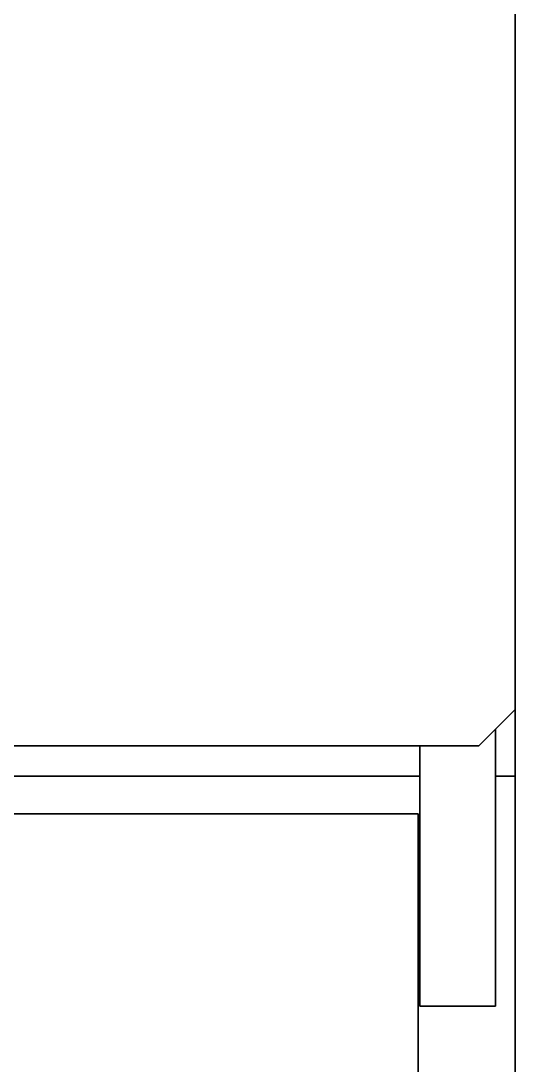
# Model space of a CAD drawing. Header units: millimetres. Extents: x -1052 to 3351, y 0 to 2015.
# Drawn here: x -361.43 to -359.02, y 1740.99 to 1746.09 of the extents above; entities that cross this region are included whole.
import ezdxf

# ---------------------------------------------------------------- set-up
doc = ezdxf.new("R2010")
doc.units = ezdxf.units.MM

msp = doc.modelspace()

# ---------------------------------------------------------------- linework, layer by layer
at = {"color": 7, "linetype": 'Continuous', "lineweight": 35}
for p, q in [((-359.0171, 1757.161), (-359.0171, 1742.7242)), ((-359.0171, 1757.161), (-359.0171, 1742.7242)), ((-359.1946, 1742.5467), (-359.0171, 1742.7242)), ((-359.1946, 1742.5467), (-359.0171, 1742.7242)), ((-359.0171, 1742.7242), (-359.0171, 1742.3988)), ((-359.0171, 1742.7242), (-359.0171, 1742.3988)), ((-359.1132, 1741.2746), (-359.1132, 1742.628)), ((-359.1132, 1741.2746), (-359.1132, 1742.628)), ((-361.4873, 1742.5467), (-359.1946, 1742.5467)), ((-361.4873, 1742.5467), (-359.1946, 1742.5467)), ((-359.483, 1741.2746), (-359.483, 1742.5467)), ((-359.483, 1741.2746), (-359.483, 1742.5467)), ((-359.483, 1742.3988), (-361.8571, 1742.3988)), ((-359.483, 1742.3988), (-361.8571, 1742.3988)), ((-359.0171, 1742.3988), (-359.1132, 1742.3988)), ((-359.0171, 1742.3988), (-359.1132, 1742.3988)), ((-359.0171, 1736.0383), (-359.0171, 1742.3988)), ((-359.0171, 1736.0383), (-359.0171, 1742.3988)), ((-359.4904, 1742.2139), (-368.3655, 1742.2139)), ((-359.4904, 1742.2139), (-368.3655, 1742.2139)), ((-359.4904, 1736.1492), (-359.4904, 1742.2139)), ((-359.4904, 1736.1492), (-359.4904, 1742.2139)), ((-359.483, 1741.2746), (-359.1132, 1741.2746)), ((-359.483, 1741.2746), (-359.1132, 1741.2746))]:
    msp.add_line(p, q, dxfattribs=at)

doc.saveas('drawing.dxf')
